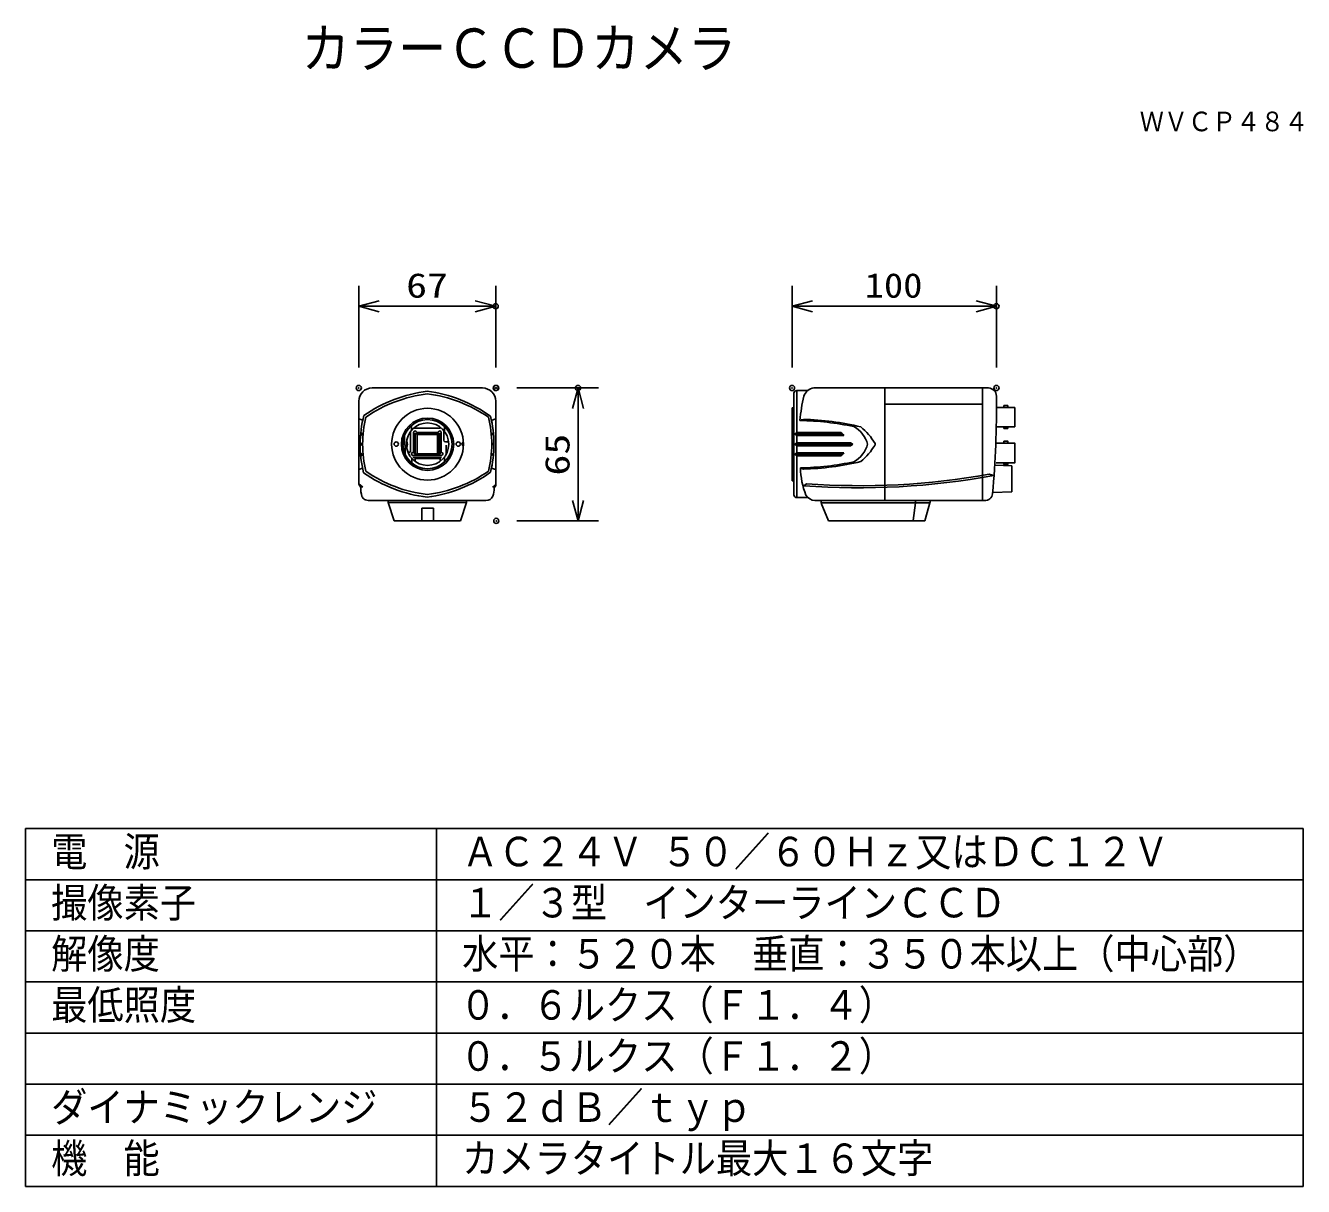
# Model space of a CAD drawing. Units: millimetres on the paper. Extents: x -127 to -2, y -192 to -78.
import ezdxf
from ezdxf.enums import TextEntityAlignment as Align

# ---------------------------------------------------------------- set-up
doc = ezdxf.new("R2010")
doc.units = ezdxf.units.MM
doc.header["$PDMODE"] = 32
doc.header["$PDSIZE"] = 0.5
for name, color, linetype in [('0-0_MOJI1', 2, 'Continuous'), ('0-1_TOUROKU', 1, 'Continuous'), ('0-2_GAIKEI', 1, 'Continuous'), ('0-3_WAKU', 3, 'Continuous'), ('0-4_DEFPOINTS', 7, 'Continuous')]:
    doc.layers.add(name, color=color, linetype=linetype)
doc.styles.add('ＭＳ ゴシック', font='')
doc.styles.get('ＭＳ ゴシック').set_extended_font_data('MS Gothic')

# ---------------------------------------------------------------- blocks, each defined once
blk = doc.blocks.new('_OPEN30')
at = {"layer": '0-4_DEFPOINTS'}
blk.add_line((0, 0), (-1, 0), dxfattribs=at)
blk.add_lwpolyline([(-1, 0.2679), (0, 0), (-1, -0.2679)], dxfattribs=at)

msp = doc.modelspace()

# ---------------------------------------------------------------- linework, layer by layer
at = {"layer": '0-2_GAIKEI', "color": 7}
for p, q in [((-93.099, -113.508), (-82.299, -113.508)), ((-51.551, -113.751), (-50.47, -113.751)), ((-51.536, -113.751), (-51.536, -124.231)), ((-51.536, -113.751), (-51.536, -124.231)), ((-49.89, -113.508), (-32.803, -113.508)), ((-42.939, -113.526), (-42.939, -124.508)), ((-33.386, -113.526), (-33.386, -124.508)), ((-94.399, -114.808), (-94.399, -122.916)), ((-80.999, -114.808), (-80.999, -123.055)), ((-51.831, -114.031), (-51.831, -123.951)), ((-51.831, -123.937), (-51.831, -114.046)), ((-42.939, -115.092), (-33.386, -115.092)), ((-32.015, -115.404), (-30.216, -115.404)), ((-30.216, -115.404), (-30.216, -117.311)), ((-30.216, -117.311), (-32.036, -117.311)), ((-32.178, -121.048), (-30.513, -121.121)), ((-30.513, -121.121), (-30.513, -123.67)), ((-94.399, -122.889), (-94.018, -123.216)), ((-94.399, -122.916), (-94.203, -123.239)), ((-81.011, -122.939), (-81.335, -123.216)), ((-80.999, -123.055), (-81.15, -123.286)), ((-30.513, -123.67), (-32.387, -123.736)), ((-93.371, -124.508), (-81.959, -124.508)), ((-91.524, -124.705), (-91.524, -124.499)), ((-90.935, -126.508), (-91.524, -124.705)), ((-83.875, -124.705), (-84.464, -126.508)), ((-83.875, -124.52), (-83.875, -124.705)), ((-51.551, -124.231), (-50.453, -124.231)), ((-51.536, -124.231), (-50.453, -124.231)), ((-49.786, -124.508), (-33.195, -124.508)), ((-49.161, -124.734), (-49.161, -124.508)), ((-49.161, -124.769), (-48.451, -126.508)), ((-39.94, -124.734), (-40.166, -126.473)), ((-39.94, -124.508), (-39.94, -124.734)), ((-39.039, -126.508), (-38.467, -124.508)), ((-84.464, -126.508), (-90.935, -126.508)), ((-48.451, -126.508), (-39.039, -126.508))]:
    msp.add_line(p, q, dxfattribs=at)
at = {"layer": '0-2_GAIKEI'}
for p, q in [((-52.016, -115.438), (-52.016, -122.581)), ((-51.831, -115.438), (-52.016, -115.438)), ((-31.28, -115.213), (-30.899, -115.213)), ((-31.28, -115.404), (-31.28, -115.213)), ((-30.899, -115.213), (-30.899, -115.404)), ((-94.011, -116.671), (-94.385, -116.531)), ((-89.236, -117.244), (-89.236, -117.637)), ((-89.016, -117.432), (-86.398, -117.432)), ((-86.008, -117.302), (-86.008, -117.739)), ((-81.427, -116.687), (-81.011, -116.531)), ((-50.907, -116.576), (-51.137, -116.622)), ((-31.28, -117.311), (-31.28, -117.467)), ((-31.28, -117.467), (-30.899, -117.467)), ((-30.899, -117.467), (-30.899, -117.311)), ((-89.929, -119.056), (-89.929, -118.178)), ((-89.328, -119.672), (-89.328, -117.796)), ((-89.036, -117.854), (-89.036, -119.822)), ((-88.958, -119.992), (-88.958, -118.004)), ((-88.958, -118.004), (-86.427, -118.004)), ((-88.874, -118.004), (-88.874, -119.992)), ((-88.76, -117.854), (-88.76, -117.877)), ((-88.76, -117.877), (-86.623, -117.877)), ((-88.7, -118.054), (-88.7, -119.942)), ((-86.691, -118.054), (-88.7, -118.054)), ((-86.691, -119.942), (-86.691, -118.054)), ((-86.623, -117.854), (-86.623, -117.877)), ((-86.527, -119.992), (-86.527, -118.004)), ((-86.427, -118.004), (-86.427, -119.992)), ((-86.347, -119.822), (-86.347, -117.854)), ((-86.086, -117.71), (-86.086, -118.624)), ((-81.234, -117.877), (-81.407, -118.028)), ((-81.407, -118.028), (-81.222, -118.132)), ((-51.658, -118.021), (-47.29, -118.021)), ((-51.536, -117.864), (-47.246, -117.864)), ((-51.536, -118.159), (-46.96, -118.159)), ((-47.29, -118.021), (-47.246, -117.899)), ((-47.29, -118.021), (-46.995, -118.142)), ((-89.859, -119.114), (-89.929, -119.056)), ((-89.859, -119.934), (-89.859, -119.114)), ((-89.428, -119.772), (-89.588, -119.772)), ((-89.099, -119.822), (-89.036, -119.822)), ((-88.958, -119.992), (-86.427, -119.992)), ((-88.7, -119.942), (-86.691, -119.942)), ((-86.312, -119.822), (-86.347, -119.822)), ((-85.926, -118.784), (-85.618, -118.784)), ((-85.861, -119.096), (-85.861, -119.945)), ((-84.278, -118.871), (-84.278, -119.102)), ((-84.163, -118.871), (-84.278, -118.871)), ((-84.278, -119.102), (-84.162, -119.102)), ((-81.211, -119.911), (-81.395, -120.004)), ((-81.395, -120.004), (-81.234, -120.142)), ((-81.176, -118.893), (-81.349, -119.008)), ((-81.349, -119.008), (-81.165, -119.112)), ((-51.727, -119.996), (-51.536, -119.858)), ((-51.536, -120.153), (-51.727, -119.996)), ((-51.658, -119.008), (-46.223, -119.008)), ((-51.658, -119.996), (-47.29, -119.996)), ((-51.536, -118.87), (-46.285, -118.87)), ((-51.536, -119.164), (-46.285, -119.164)), ((-51.536, -119.858), (-46.96, -119.858)), ((-47.29, -119.996), (-46.995, -119.875)), ((-47.29, -119.996), (-47.246, -120.118)), ((-46.059, -119.017), (-46.285, -118.87)), ((-46.285, -119.164), (-46.059, -119.017)), ((-46.223, -118.922), (-46.223, -119.13)), ((-89.209, -120.417), (-89.209, -120.81)), ((-89.102, -120.31), (-86.295, -120.31)), ((-89.099, -120.098), (-86.312, -120.098)), ((-88.877, -120.397), (-86.451, -120.397)), ((-88.877, -120.657), (-88.877, -120.397)), ((-86.451, -120.397), (-86.451, -120.587)), ((-86.008, -120.252), (-86.008, -120.689)), ((-51.536, -120.153), (-47.246, -120.153)), ((-94.027, -121.367), (-94.385, -121.471)), ((-81.427, -121.35), (-81.011, -121.471)), ((-50.907, -121.441), (-51.137, -121.395)), ((-32.722, -121.946), (-32.271, -122.061)), ((-52.016, -122.581), (-51.831, -122.581)), ((-50.86, -123.066), (-50.606, -122.87)), ((-91.467, -124.705), (-83.961, -124.705)), ((-49.161, -124.734), (-38.532, -124.734)), ((-88.24, -125.28), (-87.107, -125.28)), ((-88.24, -126.497), (-88.24, -125.28)), ((-87.107, -125.28), (-87.107, -126.485))]:
    msp.add_line(p, q, dxfattribs=at)
for points in [[(-94.203, -117.842), (-93.989, -118.028), (-94.234, -118.165)], [(-51.536, -117.864), (-51.727, -118.021), (-51.536, -118.159)], [(-31.28, -118.917), (-31.28, -118.726), (-30.899, -118.726), (-30.899, -118.917)], [(-94.268, -118.861), (-94.047, -119.008), (-94.269, -119.133)], [(-94.239, -119.885), (-94.001, -120.004), (-94.212, -120.185)], [(-51.536, -119.164), (-51.727, -119.008), (-51.536, -118.87)], [(-31.28, -120.824), (-31.28, -120.98), (-30.899, -120.98), (-30.899, -120.824)]]:
    msp.add_lwpolyline(points, dxfattribs=at)
at = {"layer": '0-2_GAIKEI', "color": 7}
msp.add_lwpolyline([(-32.015, -118.917), (-30.216, -118.917), (-30.216, -120.824), (-32.036, -120.824)], dxfattribs=at)
at = {"layer": '0-2_GAIKEI'}
for centre, radius in [((-87.674, -119.008), 3.514), ((-87.674, -119.008), 2.558), ((-87.674, -119.008), 2.405), ((-87.674, -119.008), 2.074), ((-90.734, -119.001), 0.212), ((-84.667, -119.001), 0.212)]:
    msp.add_circle(centre, radius, dxfattribs=at)
at = {"layer": '0-2_GAIKEI', "color": 7}
for centre, radius, start, end in [((-93.099, -114.808), 1.3, 90, 180), ((-82.299, -114.808), 1.3, 0, 90), ((-51.551, -114.031), 0.28, 90, 180), ((-49.737, -114.689), 1.191, 97.37295, 160.6108), ((-32.832, -114.323), 0.816, 2.01599, 87.97146), ((-34.621, -118.087), 16.676, 166.85312, 175.18517), ((-142.783, -115.077), 110.769, 357.93005, 0.40446), ((-51.815, -145.105), 28.424, 78.10234, 88.83822), ((-47.369, -119.762), 2.846, 15.35407, 60.20289), ((-47.369, -118.255), 2.846, 299.79711, 344.64593), ((-106.569, -116.607), 74.524, 354.42262, 358.10039), ((-51.815, -92.911), 28.424, 271.24366, 281.89766), ((-43.671, -121.159), 7.529, 181.2929, 201.98064), ((-91.723, -123.357), 2.483, 177.28407, 197.62378), ((-93.836, -123.397), 0.383, 136.91303, 163.08961), ((-83.123, -123.351), 1.973, 337.75269, 1.90622), ((-81.514, -123.395), 0.38, 16.70101, 43.09926), ((-93.533, -123.898), 0.595, 200.7588, 238.85343), ((-93.43, -123.643), 0.868, 241.7238, 273.91109), ((-81.908, -123.851), 0.66, 265.54073, 337.94153), ((-51.551, -123.951), 0.28, 180, 270), ((-49.756, -123.488), 1.021, 208.62234, 268.33816), ((-33.111, -123.799), 0.715, 263.20532, 355.88266)]:
    msp.add_arc(centre, radius, start, end, dxfattribs=at)
at = {"layer": '0-2_GAIKEI'}
for centre, radius, start, end in [((-86.074, -127.394), 13.658, 96.81741, 124.93708), ((-86.079, -127.463), 13.475, 96.89145, 124.46061), ((-89.432, -127.302), 13.582, 54.35515, 82.65393), ((-89.4, -127.54), 13.562, 55.42856, 82.77919), ((-83.156, -119.055), 11.114, 165.09748, 194.29023), ((-82.726, -119.023), 11.298, 166.32901, 193.49324), ((-92.691, -119.008), 11.298, 346.50676, 13.49324), ((-92.287, -119.008), 11.114, 345.70977, 14.29023), ((-51.462, -142.501), 25.93, 76.23164, 88.77319), ((-49.317, -122.192), 6.325, 31.04874, 50.45475), ((-90.257, -119.047), 0.618, 332.42761, 31.18045), ((-88.898, -117.854), 0.138, 0, 180), ((-86.485, -117.854), 0.138, 0, 180), ((-85.926, -118.624), 0.16, 180, 270), ((-47.59, -118.484), 0.709, 27.31249, 60.98747), ((-89.428, -119.672), 0.1, 270, 0), ((-89.099, -119.96), 0.138, 90, 270), ((-86.312, -119.96), 0.138, 270, 90), ((-47.59, -119.533), 0.709, 299.01253, 332.68751), ((-49.317, -115.824), 6.325, 309.54525, 328.95126), ((-44.061, -119.008), 0.18, 334.27106, 25.72894), ((-51.462, -95.516), 25.93, 271.22681, 283.76836), ((-86.074, -110.627), 13.655, 234.9006, 263.18189), ((-86.079, -110.555), 13.474, 235.49436, 263.10834), ((-89.4, -110.477), 13.562, 277.22081, 304.57144), ((-89.432, -110.714), 13.582, 277.34607, 305.64485), ((-45.451, -50.731), 72.537, 265.72361, 280.46854), ((-45.317, -51.713), 71.353, 265.74885, 280.16718)]:
    msp.add_arc(centre, radius, start, end, dxfattribs=at)
at = {"layer": '0-3_WAKU'}
for p, q in [((-94.399, -111.51), (-94.399, -103.51)), ((-80.999, -111.51), (-80.999, -103.51)), ((-52.016, -111.51), (-52.016, -103.51)), ((-32.016, -111.51), (-32.016, -103.51)), ((-92.399, -105.51), (-82.999, -105.51)), ((-50.016, -105.51), (-34.016, -105.51)), ((-78.953, -113.508), (-70.953, -113.508)), ((-72.953, -124.508), (-72.953, -115.508)), ((-78.953, -126.508), (-70.953, -126.508))]:
    msp.add_line(p, q, dxfattribs=at)
at = {"layer": '0-3_WAKU', "color": 4}
for p, q in [((-2, -156.607), (-127, -156.607)), ((-127, -156.607), (-127, -191.607)), ((-86.794, -191.607), (-86.794, -156.607)), ((-2, -191.607), (-2, -156.607)), ((-127, -191.607), (-2, -191.607))]:
    msp.add_line(p, q, dxfattribs=at)
at = {"layer": '0-3_WAKU', "color": 1}
for p, q in [((-2, -161.607), (-127, -161.607)), ((-2, -166.607), (-127, -166.607)), ((-2, -171.607), (-127, -171.607)), ((-2, -176.607), (-127, -176.607)), ((-2, -181.607), (-127, -181.607)), ((-2, -186.607), (-127, -186.607))]:
    msp.add_line(p, q, dxfattribs=at)
at = {"layer": '0-4_DEFPOINTS'}
for p in [(-80.999, -105.51), (-32.016, -105.51), (-94.399, -113.51), (-80.999, -113.51), (-80.953, -113.508), (-72.953, -113.508), (-52.016, -113.51), (-32.016, -113.51), (-80.953, -126.508)]:
    msp.add_point(p, dxfattribs=at)

# ---------------------------------------------------------------- block references
at = {"layer": '0-3_WAKU', "xscale": 2, "yscale": 2}
for p, rotation in [((-94.399, -105.51), 180), ((-52.016, -105.51), 180), ((-72.953, -113.508), 90), ((-72.953, -126.508), 270)]:
    msp.add_blockref('_OPEN30', p, dxfattribs=dict(at, rotation=rotation))
for p in [(-80.999, -105.51), (-32.016, -105.51)]:
    msp.add_blockref('_OPEN30', p, dxfattribs=at)

# ---------------------------------------------------------------- texts
at = {"layer": '0-0_MOJI1', "style": 'ＭＳ ゴシック', "width": 0.9}
for s, height, p in [('カラーＣＣＤカメラ', 3.849, (-100, -83.347)), ('電  源', 2.889, (-124.5, -161.162)), ('ＡＣ２４Ｖ ５０／６０Ｈｚ又はＤＣ１２Ｖ', 2.889, (-84.294, -161.162)), ('撮像素子', 2.889, (-124.5, -166.162)), ('１／３型  インターラインＣＣＤ', 2.889, (-84.294, -166.162)), ('解像度', 2.889, (-124.5, -171.162)), ('水平：５２０本  垂直：３５０本以上（中心部）', 2.889, (-84.294, -171.162)), ('最低照度', 2.889, (-124.5, -176.162)), ('０．６ルクス（Ｆ１．４）', 2.889, (-84.5, -176.162)), ('０．５ルクス（Ｆ１．２）', 2.889, (-84.5, -181.162)), ('ダイナミックレンジ', 2.889, (-124.5, -186.162)), ('５２ｄＢ／ｔｙｐ', 2.889, (-84.294, -186.162)), ('機  能', 2.889, (-124.5, -191.162)), ('カメラタイトル最大１６文字', 2.889, (-84.294, -191.162))]:
    msp.add_text(s, height=height, dxfattribs=at).set_placement(p, align=Align.BOTTOM_LEFT)
at = {"layer": '0-1_TOUROKU', "style": 'ＭＳ ゴシック', "width": 0.9}
msp.add_text('ＷＶＣＰ４８４', height=1.921, dxfattribs=at).set_placement((-18, -88.977), align=Align.BOTTOM_LEFT)
at = {"layer": '0-3_WAKU', "style": 'ＭＳ ゴシック'}
for s, width, p in [('67', 1.25, (-89.766, -105.4)), ('100', 1.15, (-44.903, -105.4))]:
    msp.add_text(s, height=2.405, dxfattribs=dict(at, width=width)).set_placement(p, align=Align.BOTTOM_LEFT)
at = {"layer": '0-3_WAKU', "style": 'ＭＳ ゴシック', "width": 1.25}
msp.add_text('65', height=2.405, rotation=90, dxfattribs=at).set_placement((-73.063, -122.075), align=Align.BOTTOM_LEFT)

doc.saveas('drawing.dxf')
